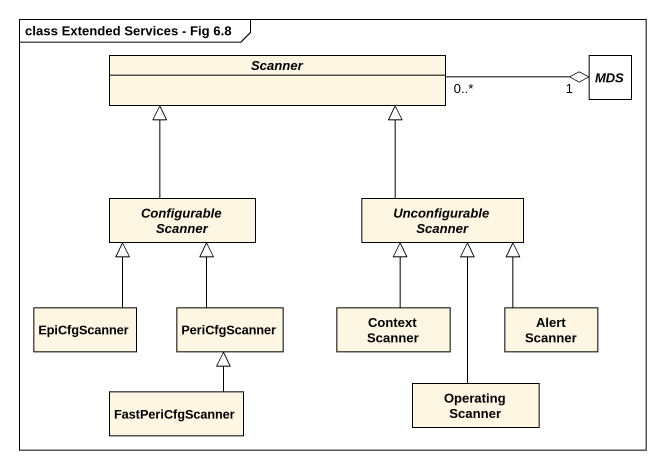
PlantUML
@startuml
mainframe class Extended Services - Fig 6.8
hide circle
hide empty members
abstract class Scanner
abstract class MDS #FFFFFF
abstract class "Configurable Scanner" as Configurable_Scanner
abstract class "Unconfigurable Scanner" as Unconfigurable_Scanner
class EpiCfgScanner
class PeriCfgScanner
class "Context Scanner" as Context_Scanner
class "Alert Scanner" as Alert_Scanner
class "Operating Scanner" as Operating_Scanner
class FastPeriCfgScanner
MDS "1" o-left- "0..*" Scanner
Configurable_Scanner -up-|> Scanner
Unconfigurable_Scanner -up-|> Scanner
EpiCfgScanner -up-|> Configurable_Scanner
PeriCfgScanner -up-|> Configurable_Scanner
Context_Scanner -up-|> Unconfigurable_Scanner
Alert_Scanner -up-|> Unconfigurable_Scanner
Operating_Scanner -up-|> Unconfigurable_Scanner
FastPeriCfgScanner -up-|> PeriCfgScanner
@enduml
